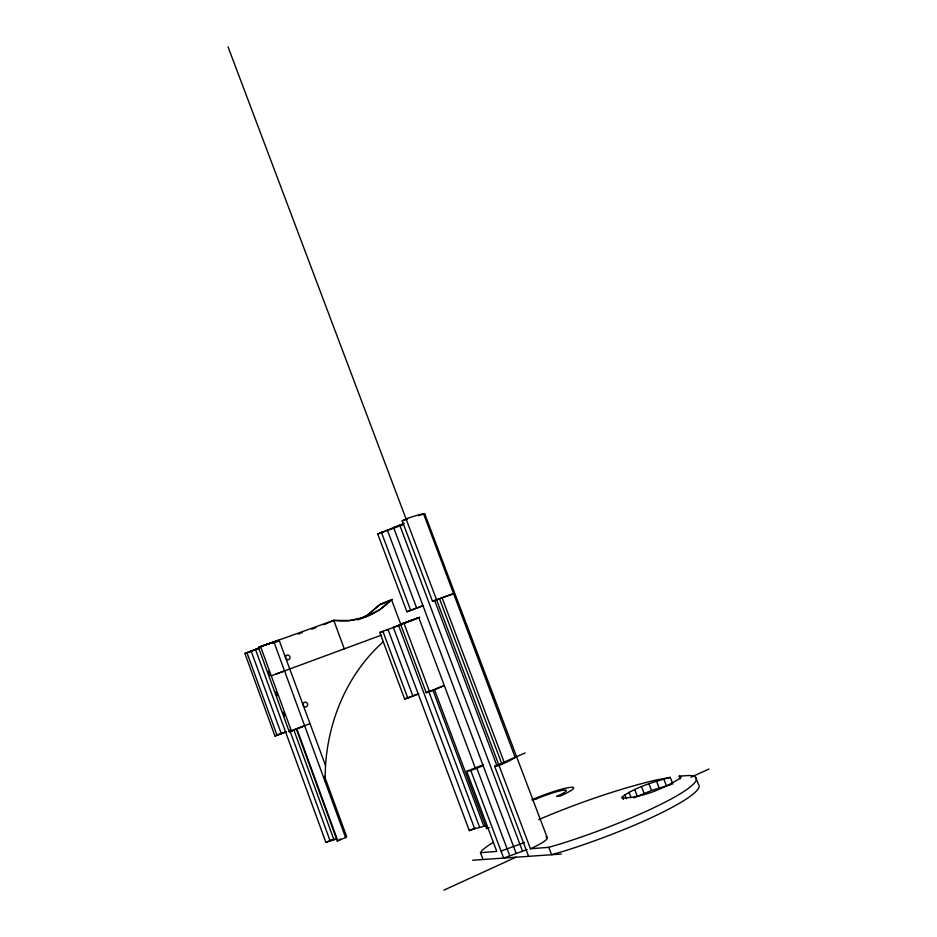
<?xml version="1.0" encoding="UTF-8"?>
<svg xmlns="http://www.w3.org/2000/svg" width="937" height="937" viewBox="0 0 937 937"><rect width="100%" height="100%" fill="white"/><g stroke="black" fill="none" stroke-linecap="round" stroke-linejoin="round"><path stroke-width="1.41" d="M304.314 725.859L289.252 731.762L258.448 647.408L279.05 640.065L325.502 765.459L325.022 781.435L324.612 778.928M672.883 784.058L670.295 777.37C653.745 781.926 636.516 786.752 622.32 796.719L621.817 798.055C642.232 797.785 663.443 788.767 680.742 777.909L680.976 776.656L679.196 776.141L680.239 778.834M483.035 859.522L480.47 852.682L482.297 850.21A116.059 16.14 -19.9 0 1 493.33 842.328M345.741 837.491L346.655 836.542L324.542 776.316M391.631 599.516L392.357 599.387L379.719 604.681L367.913 614.789A78.134 71.095 61.2 0 1 361.202 618.713M383.502 603.217L379.79 604.67L367.913 614.789L357.829 619.896M400.942 624.874L391.479 599.575L379.532 609.811L365.489 616.921L349.981 620.517L333.748 620.364L258.448 647.408M309.96 723.633L296.315 728.939L337.32 841.075L345.577 837.537L346.432 836.097M340.576 838.908L337.32 841.075M423.501 605.595L406.892 611.756L377.716 533.961L404.28 523.35M432.484 601.261L453.754 593.566L432.484 601.261L402.196 520.867L406.026 518.817A35.477 2.366 -20.6 0 1 423.079 513.921L424.754 513.944L547.29 837.819M268.333 644.387L269.329 643.895L265.593 644.914M525.107 752.938L494.666 766.279L528.597 856.336M304.619 725.718L291.466 731.106L260.545 646.471L273.604 641.997M273.862 642.395L275.232 641.576L274.611 641.728M633.857 797.879L651.496 790.465L671.583 784.386M443.88 890.15L515.947 857.214M690.979 777.23L708.958 769.019M258.6 648.287L244.92 653.522L274.951 735.99L285.644 732.102M489.091 827.664L486.631 828.753L434.37 689.351L426.206 692.677L400.603 624.276L403.835 622.988L429.568 691.693A30.207 1.042 -20.5 0 0 443.833 685.72L435.6 688.859M323.956 624.686L333.748 620.364A79.422 71.997 61.1 0 0 391.479 599.575M401.903 624.241L393.341 627.403L469.308 830.604L475.352 827.933M527.203 849.496L503.649 858.081L470.819 770.589L466.731 771.327L496.762 851.405L480.47 852.682M259.596 647.982L255.485 649.458L325.889 842.351L334.029 838.884M501.026 851.065L524.556 842.48M406.892 611.756L422.962 605.642M296.315 728.939L289.252 731.762M470.819 770.589L483.176 765.728M384.065 602.995L390.296 600.441L379.719 604.681M407.806 698.077L404.632 699.014L379.825 632.498L382.882 631.292L407.806 698.077L418.277 694.094M403.367 623.62L412.374 620.048L405.194 622.59M408.825 621.629L419.741 617.284L400.603 624.276M257.605 648.837L244.92 653.522L249.664 651.801M402.172 624.065L398.588 625.424L474.672 828.765L486.022 825.802M404.21 623.374L407.466 622.145M259.315 648.193L250.214 651.59M393.341 627.403L401.013 624.592M286.535 731.586L274.951 735.99L285.691 731.902M386.723 629.945L393.938 627.251M379.825 632.498L388 629.395L412.912 696.109M408.837 621.266L418.78 617.6L475.481 768.551M381.418 635.134L271.261 675.811M275.724 674.16L284.251 671.068M272.105 643.473L278.945 641.002M298.107 634.103L302.206 632.627M311.787 629.172L315.886 627.696M325.889 842.351L337.062 838.826L296.9 729.009M469.308 830.604L474.672 828.765M402.547 524.591L393.61 527.613L516.029 853.068M418.417 515.678L423.629 513.921L515.186 757.424A36.004 3.233 -20.4 0 1 499.046 765.482L494.666 766.279M402.196 520.867L407.618 519.11M426.206 692.677L429.568 691.693M228.042 46.85L530.447 848.758L548.801 847.317L560.748 843.827A116.059 16.14 -19.9 0 0 669.17 800.034A116.059 16.14 -19.9 0 0 688.894 775.485L679.196 776.141M670.295 777.37L656.778 779.9A116.059 16.14 -19.9 0 0 538.716 819.641M472.658 860.248L561.345 854.04M695.687 777.394L698.393 784.339A116.106 16.667 -19.9 0 1 563.57 851.264L551.612 854.72L548.801 847.317M663.818 779.022L666.394 785.686M656.532 781.212L659.109 787.865M648.931 783.824L651.496 790.465M641.505 786.658L644.059 793.311M634.712 789.551L637.277 796.216M629.02 792.315L631.069 797.656M624.792 794.752L626.338 798.781M622.32 796.719L623.363 799.413M442.088 597.818L504.024 761.898M439.547 598.778L501.998 764.299M434.721 600.652L496.95 765.728M399.771 525.212L522.413 850.901M387.321 529.944L416.649 608.008M476.804 768.153L509.634 855.516M381.3 532.04L410.64 610.21M433.046 690.569L483.867 826.176M428.443 690.581L479.639 827.254M333.748 620.364L344.301 648.861M273.92 641.915L345.577 837.537M293.867 730.04L333.923 839.669M268.134 671.161L269.633 675.261M275.63 691.682L277.129 695.793M283.126 712.214L284.625 716.325M289.627 730.005L330.117 840.876M251.151 651.074L281.299 733.73M246.911 652.62L277.059 735.358M545.99 836.87A36.18 5.165 -20.3 0 1 530.447 848.758M466.731 771.327A36.004 3.233 -20.4 0 1 483.387 764.791M402.617 524.743A35.477 2.366 -20.6 0 1 394.313 527.988M393.107 528.445A35.477 2.366 -20.6 0 1 387.016 530.693M385.833 531.127A35.477 2.366 -20.6 0 1 377.716 533.961M424.754 513.944A35.477 2.366 -20.6 0 1 424.156 514.823M404.632 699.014A30.207 1.042 -20.5 0 1 418.757 693.626M325.502 765.459A186.018 162.64 78.4 0 1 383.186 641.845M535.519 799.32L531.9 799.811A29.515 3.537 -20.2 0 1 569.766 787.443A29.515 3.537 -20.2 0 1 560.408 795.97L556.566 796.485A21.785 2.612 -20.2 0 0 563.512 790.184A21.785 2.612 -20.2 0 0 535.519 799.32M285.562 656.942A2.413 2.237 69.7 0 0 288.631 659.671A2.413 2.237 69.7 0 0 289.205 655.607A2.413 2.237 69.7 0 0 285.562 656.942M303.295 703.535A2.424 2.249 74.5 0 0 305.638 706.978A2.424 2.249 74.5 0 0 307.184 703.207A2.424 2.249 74.5 0 0 303.295 703.535"/></g></svg>
